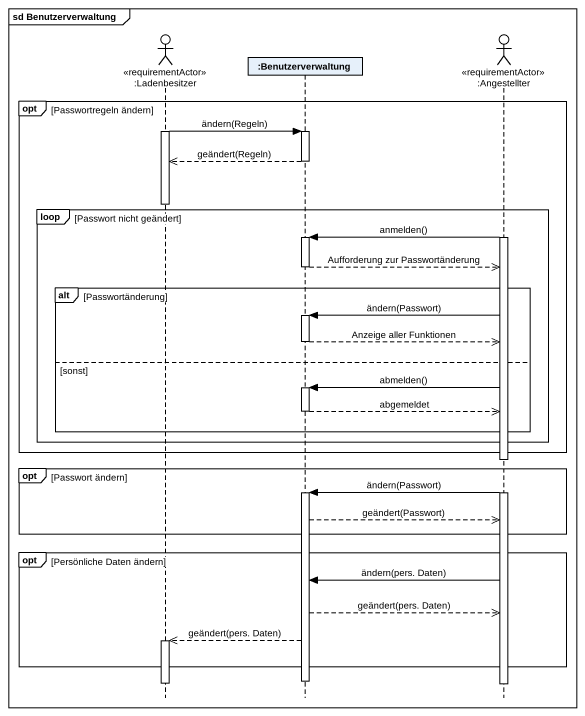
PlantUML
@startuml
mainframe sd Benutzerverwaltung
hide footbox
actor ":Ladenbesitzer" as Ladenbesitzer <<requirementActor>>
participant ":Benutzerverwaltung" as Benutzerverwaltung
actor ":Angestellter" as Angestellter <<requirementActor>>

opt Passwortregeln ändern
  activate Ladenbesitzer
  Ladenbesitzer -> Benutzerverwaltung : ändern(Regeln)
  activate Benutzerverwaltung
  Benutzerverwaltung -->> Ladenbesitzer : geändert(Regeln)
  deactivate Benutzerverwaltung
  deactivate Ladenbesitzer
  loop Passwort nicht geändert
    activate Angestellter
    Angestellter -> Benutzerverwaltung : anmelden()
    activate Benutzerverwaltung
    Benutzerverwaltung -->> Angestellter : Aufforderung zur Passwortänderung
    deactivate Benutzerverwaltung
    alt Passwortänderung
      Angestellter -> Benutzerverwaltung : ändern(Passwort)
      activate Benutzerverwaltung
      Benutzerverwaltung -->> Angestellter : Anzeige aller Funktionen
      deactivate Benutzerverwaltung
    else sonst
      Angestellter -> Benutzerverwaltung : abmelden()
      activate Benutzerverwaltung
      Benutzerverwaltung -->> Angestellter : abgemeldet
      deactivate Benutzerverwaltung
    end
  end
end
opt Passwort ändern
  Angestellter -> Benutzerverwaltung : ändern(Passwort)
  activate Benutzerverwaltung
  Benutzerverwaltung -->> Angestellter : geändert(Passwort)
end
opt Persönliche Daten ändern
  Angestellter -> Benutzerverwaltung : ändern(pers. Daten)
  Benutzerverwaltung -->> Angestellter : geändert(pers. Daten)
  Benutzerverwaltung -->> Ladenbesitzer : geändert(pers. Daten)
  activate Ladenbesitzer
end
deactivate Benutzerverwaltung
deactivate Ladenbesitzer
deactivate Angestellter
@enduml
